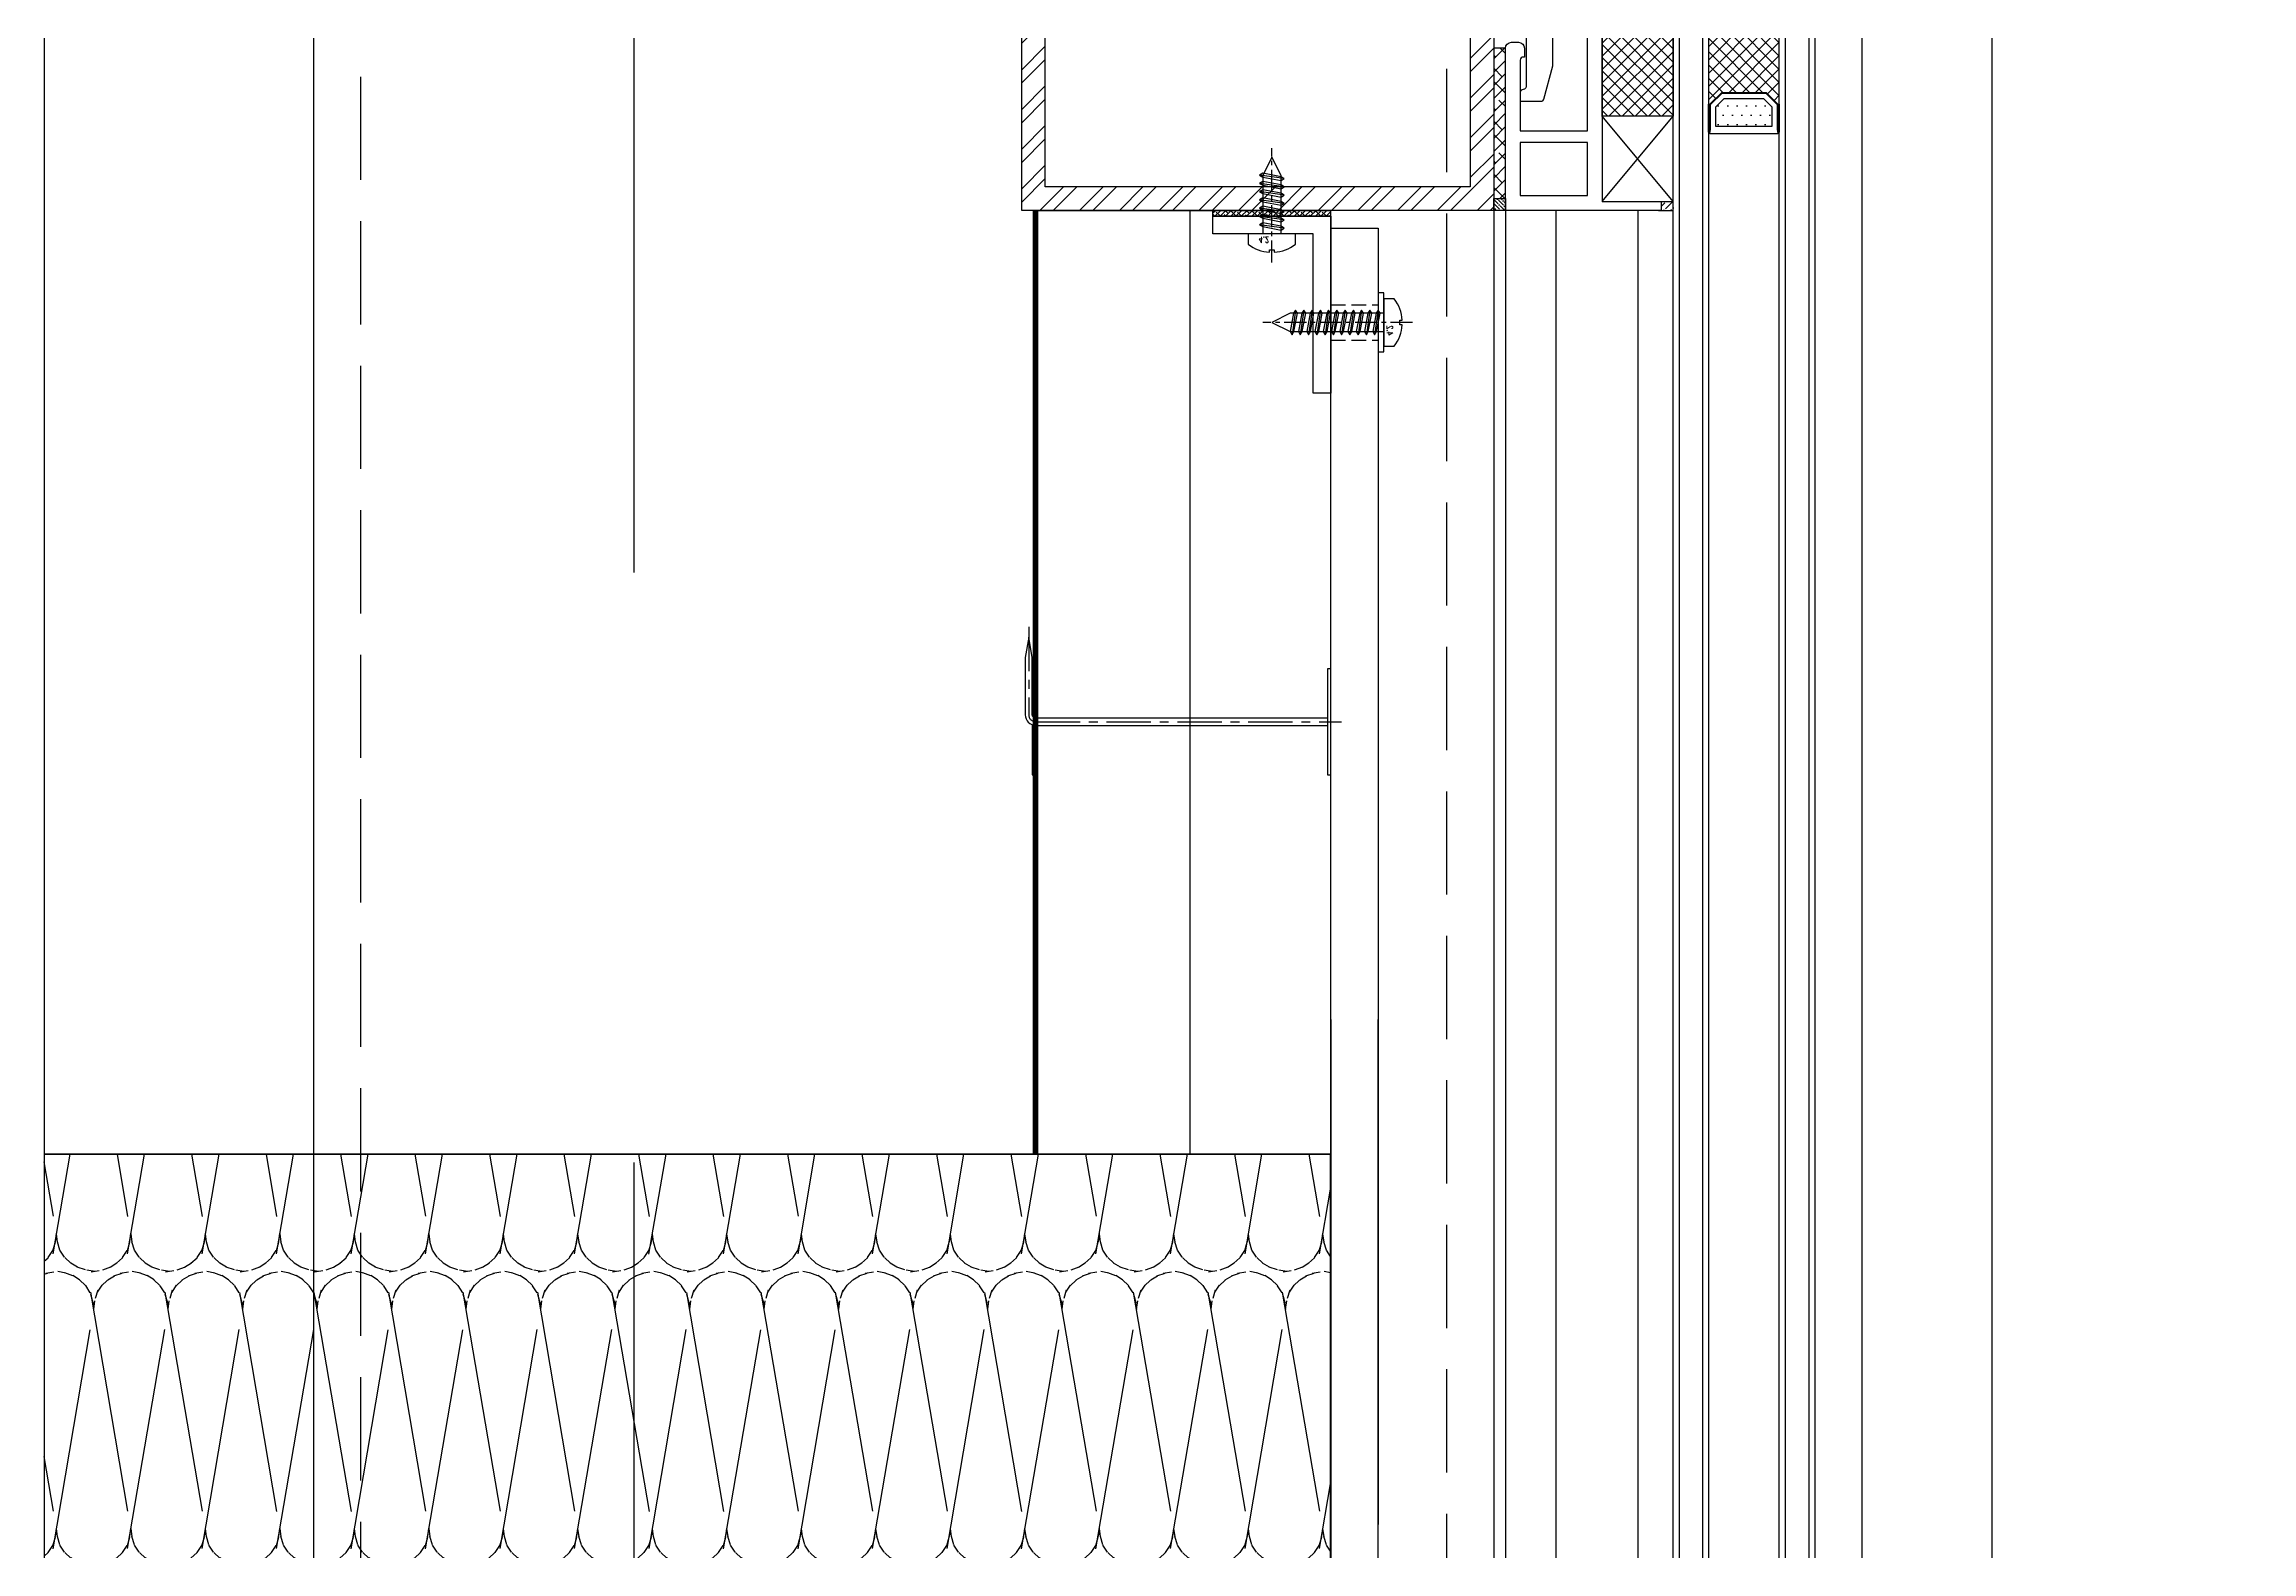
# Model space of a CAD drawing. Extents: x 220580 to 2027826, y -309201 to 71987.
# Drawn here: x 323403.6 to 323777.7, y -162646.8 to -162391.2 of the extents above; entities that cross this region are included whole.
import ezdxf
from ezdxf.enums import TextEntityAlignment as Align

# ---------------------------------------------------------------- set-up
doc = ezdxf.new("R2010")
doc.units = 0
for name, pattern in [('AUSGEZOGEN', [0]), ('CENTER', [2, 1.25, -0.25, 0.25, -0.25]), ('ZN-CENTER', [2, 1.25, -0.25, 0.25, -0.25]), ('ZN-DASH', [0.35, 0.25, -0.1])]:
    doc.linetypes.add(name, pattern=pattern)
for name, color, linetype in [('!ZN1-填充-8', 8, 'Continuous'), ('!ZN3-其它材质幕墙-60', 60, 'Continuous'), ('!ZN3-玻璃幕墙-4', 4, 'Continuous'), ('!ZN4-辅助材料-1', 1, 'Continuous'), ('!ZN4-配件-11', 11, 'Continuous'), ('!ZN5-钢材投影-40', 40, 'Continuous'), ('!ZN5-铝材投影-112', 112, 'Continuous'), ('!ZN5-铝材断面-6', 6, 'Continuous'), ('!ZN6-虚线-8', 8, 'ZN-DASH'), ('1 轴线 辅助线', 1, 'CENTER'), ('11紧固件', 11, 'Continuous'), ('20剖面图$0$A-SFCE', 30, 'Continuous'), ('20剖面图$0$AS-COLN', 6, 'Continuous'), ('2钢材断面', 2, 'Continuous'), ('A_Hatch', 8, 'Continuous'), ('BM', 8, '保温棉'), ('DIM', 173, 'Continuous'), ('Fill', 8, 'Continuous'), ('型材截面颜色', 253, 'Continuous')]:
    doc.layers.add(name, color=color, linetype=linetype)
for name, color, linetype, lineweight in [('0CABR-填充', 8, 'Continuous', 5), ('0CABR-密封材料、垫片', 195, 'Continuous', 9), ('0填充', 8, 'Continuous', 13)]:
    doc.layers.add(name, color=color, linetype=linetype, lineweight=lineweight)
doc.styles.add('DHTEXT-1', font='ROMANS.shx', dxfattribs={"width": 0.7, "bigfont": 'CHINESE.shx'})
doc.linetypes.add('保温棉', pattern='A,0.006248399999999999,-6.2484,[134,ltypeshp.shx,S=6.2484,R=0,X=-6.2484,Y=0],-12.4968,[134,ltypeshp.shx,S=6.2484,R=180,X=6.2484,Y=0],-6.2484', length=24.9998484)
doc.dimstyles.new('ZN200', dxfattribs={"dimscale": 200, "dimtxt": 2.5, "dimasz": 1.5, "dimexe": 1, "dimexo": 2, "dimgap": 0.9, "dimtad": 1, "dimdec": 0, "dimdsep": 46, "dimtxsty": 'DHTEXT-1', "dimblk": 'ARCHTICK', "dimcen": 2.5, "dimclrd": 173, "dimclre": 173, "dimclrt": 7, "dimazin": 2, "dimtfac": 1, "dimtdec": 0, "dimtix": 1, "dimtmove": 2, "dimatfit": 3, "dimfxl": 0, "dimtolj": 1, "dimtzin": 0, "dimarcsym": 0})

# ---------------------------------------------------------------- blocks, each defined once
blk = doc.blocks.new('20250822090122')
at = {"layer": 'A_Hatch'}
h = blk.add_hatch(dxfattribs=at)
h.set_pattern_fill('ANSI32', color=256)
h.set_pattern_definition([(45, (-80, -40), (-3.367596045400933, 3.367596045400933), []), (45, (-77.75493500000448, -40), (-3.367596045400933, 3.367596045400933), [])])
h.paths.add_polyline_path([(0, 40), (-80, 40), (-80, -40), (0, -40)])
h.paths.add_polyline_path([(-4, 36), (-4, -36), (-76, -36), (-76, 36)], flags=16)
at = {"layer": '2钢材断面'}
for points in [[(-80, 40), (0, 40), (0, -40), (-80, -40)], [(-76, 36), (-4, 36), (-4, -36), (-76, -36)]]:
    blk.add_lwpolyline(points, close=True, dxfattribs=at)
blk = doc.blocks.new('20230625105620')
at = {"layer": '0CABR-填充'}
h = blk.add_hatch(dxfattribs=at)
h.set_pattern_fill('ANSI38', color=256, scale=0.3, angle=90.00000000000001)
h.set_pattern_definition([(135, (669.6330778690171, -11486.45394119481), (-0.6735192090801863, -0.6735192090801866), []), (225, (669.6330778690171, -11486.45394119481), (-0.6735192090801858, -2.02055762724056), [2.38125, -1.42875])])
h.paths.add_polyline_path([(-5.199999999720603, 3.69999999992433), (-5.199999999953434, 4.500000000203727), (-8.5, 4.499999999970896), (-8.49999999976717, 7.499999999970896), (-5.199999999953434, 7.499999999970896), (-5.199999999953434, 8.300000000017462), (-9.49999999976717, 8.300000000017462), (-9.5, 3.69999999992433)])
h = blk.add_hatch(dxfattribs=at)
h.set_pattern_fill('ANSI38', color=256, scale=0.3, angle=90)
h.set_pattern_definition([(135, (669.6330778690754, -11486.45394119481), (-0.6735192090801865, -0.6735192090801864), []), (225, (669.6330778690754, -11486.45394119481), (-0.6735192090801867, -2.020557627240559), [2.38125, -1.42875])])
h.paths.add_polyline_path([(-5.199999999662396, 3.69999999992433), (-5.199999999895226, 4.500000000203727), (-8.499999999941792, 4.499999999970896), (-8.499999999708962, 7.499999999970896), (-5.199999999895226, 7.499999999970896), (-5.199999999895226, 8.300000000017462), (-9.499999999708962, 8.300000000017462), (-9.499999999941792, 3.69999999992433)])
h = blk.add_hatch(dxfattribs=at)
h.set_pattern_fill('ANSI38', color=256, scale=0.3, angle=90.00000000000001)
h.set_pattern_definition([(135, (669.6330778687843, -11498.45394119481), (-0.6735192090801863, -0.6735192090801866), []), (225, (669.6330778687843, -11498.45394119481), (-0.6735192090801858, -2.02055762724056), [2.38125, -1.42875])])
h.paths.add_polyline_path([(-5.199999999953434, -8.30000000007567), (-5.200000000186265, -7.499999999796273), (-8.50000000023283, -7.500000000029104), (-8.5, -4.500000000029104), (-5.200000000186265, -4.500000000029104), (-5.200000000186265, -3.699999999982538), (-9.5, -3.699999999982538), (-9.50000000023283, -8.30000000007567)])
h = blk.add_hatch(dxfattribs=at)
h.set_pattern_fill('ANSI38', color=256, scale=0.3, angle=90)
h.set_pattern_definition([(135, (669.6330778688425, -11498.45394119481), (-0.6735192090801865, -0.6735192090801864), []), (225, (669.6330778688425, -11498.45394119481), (-0.6735192090801867, -2.020557627240559), [2.38125, -1.42875])])
h.paths.add_polyline_path([(-5.199999999895226, -8.30000000007567), (-5.200000000128057, -7.499999999796273), (-8.500000000174623, -7.500000000029104), (-8.499999999941792, -4.500000000029104), (-5.200000000128057, -4.500000000029104), (-5.200000000128057, -3.699999999982538), (-9.499999999941792, -3.699999999982538), (-9.500000000174623, -8.30000000007567)])
at = {"layer": '!ZN4-辅助材料-1'}
for points in [[(-5.199999999662396, 3.69999999992433), (-5.199999999895226, 4.500000000203727), (-8.499999999941792, 4.499999999970896), (-8.499999999708962, 7.499999999970896), (-5.199999999895226, 7.499999999970896), (-5.199999999895226, 8.300000000017462), (-9.499999999708962, 8.300000000017462), (-9.499999999941792, 3.69999999992433), (-5.199999999662396, 3.69999999992433)], [(-5.199999999662396, -3.700000000215368), (-5.199999999895226, -4.500000000261934), (-8.499999999941792, -4.500000000261934), (-8.499999999708962, -7.500000000029104), (-5.199999999895226, -7.500000000261934), (-5.199999999895226, -8.30000000007567), (-9.499999999708962, -8.30000000007567), (-9.499999999941792, -3.699999999982538), (-5.199999999662396, -3.700000000215368)]]:
    blk.add_lwpolyline(points, dxfattribs=at)
at = {"layer": '!ZN5-铝材投影-112'}
blk.add_lwpolyline([(-4.499999999767169, 3.999999999970896), (-4.5, -4.000000000029104, -0.4142135623702536), (-4.999999999767169, -4.500000000029104), (-7.999999999767169, -4.500000000029104, 0.414213562373095), (-8.49999999976717, -5.000000000029104), (-8.49999999976717, -7.000000000029104, 0.414213562373095), (-7.999999999767169, -7.500000000029104), (-4.499999999476131, -7.500000000025466, -0.414213562373095), (-3.999999999476131, -8.000000000025466), (-3.999999999476131, -19.00000000002547, -0.414213562373095), (-4.499999999476131, -19.50000000002547, 0.414213562373095), (-4.999999999476131, -20.00000000002547), (-4.999999999476131, -21.50000000002547), (-1.491358648519963, -21.5000000000291, 0.3394542588629411), (-1.008395735407248, -21.12940952254576), (0.5, -15.5000000000291), (0.5, -0.5000000000291038), (0, -2.91038304567337e-11), (0.5, 0.4999999999708962), (0.5000000002328306, 15.4999999999709), (-1.008395735174417, 21.12940952248755, 0.3394542588629411), (-1.491358648519963, 21.4999999999709), (-4.999999999476131, 21.49999999996726), (-4.999999999476131, 19.99999999996726, 0.414213562373095), (-4.499999999476131, 19.49999999996726, -0.414213562373095), (-3.999999999476131, 18.99999999996726), (-3.999999999476131, 7.999999999967258, -0.414213562373095), (-4.499999999476131, 7.499999999967258), (-7.999999999767169, 7.499999999970896, 0.414213562373095), (-8.49999999976717, 6.999999999970896), (-8.49999999976717, 4.999999999970896, 0.414213562373095), (-7.999999999767169, 4.499999999970896), (-4.999999999767169, 4.499999999970896, -0.4142135623688329), (-4.499999999767169, 3.999999999970896)], format="xyb", close=True, dxfattribs=at)
at = {"layer": '0CABR-密封材料、垫片'}
for points in [[(-5.199999999720603, 3.69999999992433), (-5.199999999953434, 4.500000000203727), (-8.5, 4.499999999970896), (-8.49999999976717, 7.499999999970896), (-5.199999999953434, 7.499999999970896), (-5.199999999953434, 8.300000000017462), (-9.49999999976717, 8.300000000017462), (-9.5, 3.69999999992433), (-5.199999999720603, 3.69999999992433)], [(-5.199999999720603, -3.700000000215368), (-5.199999999953434, -4.500000000261934), (-8.5, -4.500000000261934), (-8.49999999976717, -7.500000000029104), (-5.199999999953434, -7.500000000261934), (-5.199999999953434, -8.30000000007567), (-9.49999999976717, -8.30000000007567), (-9.5, -3.699999999982538), (-5.199999999720603, -3.700000000215368)]]:
    blk.add_lwpolyline(points, dxfattribs=at)
blk = doc.blocks.new('20240131155736')
at = {"layer": '!ZN1-填充-8'}
h = blk.add_hatch(dxfattribs=at)
h.set_pattern_fill('ANSI36', color=256, scale=0.5, angle=270, style=0)
h.set_pattern_definition([(315, (4155.516182055328, -11794.82250172619), (1.543481520808761, -0.4209495056751171), [1.984375, -0.396875, 0, -0.396875])])
h.paths.add_polyline_path([(-0.7497986001617392, 0.7500036128367356), (-0.7497986001617392, -0.7500036128367356), (1.250202532093681, -0.7500036128367356), (1.250202532093681, 0.7500036128367356)])
at = {"layer": '!ZN4-辅助材料-1', "linetype": 'AUSGEZOGEN'}
blk.add_line((-1.250202532108233, 0.749996387068677), (1.250202532108233, 0.7500036128367356), dxfattribs=at)
blk = doc.blocks.new('20240131160147')
at = {"layer": '!ZN5-铝材断面-6'}
blk.add_lwpolyline([(-3.359996820086963, 1.24972521692689), (-3.360017300714389, 19.749725232934), (-0.8600173007143894, 19.749725232934), (-0.8599968200869625, -10.750274787526), (9.139988671027822, -10.75027476862306), (9.139988671027822, -12.25027476862306), (-17.2600001134706, -12.25027476875402), (-17.2600001134706, 15.24972523121687, -0.414213562373095), (-16.2600001134706, 16.24972523121687), (-15.06000012539153, 16.24972523121687, -0.414213562373095), (-14.06000012539153, 15.24972523121687), (-14.06000012539153, 13.74972523121687), (-14.2600001134706, 13.74972523121687, 0.414213562373095), (-14.7600001134706, 13.24972523121687), (-14.7600001134706, 1.249725235698861)], format="xyb", close=True, dxfattribs=at)
blk.add_lwpolyline([(-14.7600001134706, -0.7502747643011389), (-14.7600001134706, -9.750274768754025), (-3.359996820086963, -9.750274787525996), (-3.359996820086963, -0.7502747830731096)], close=True, dxfattribs=at)
at = {"layer": '!ZN1-填充-8', "ltscale": 50, "xscale": -1, "rotation": 180}
blk.add_blockref('20240131155736', (9.889797354408074, -11.50027115578996), dxfattribs=at)
blk = doc.blocks.new('20250822102610', base_point=(-89164.55327459493, -87453.63117898782))
at = {"layer": '!ZN1-填充-8'}
h = blk.add_hatch(dxfattribs=at)
h.set_pattern_fill('ANSI37', color=256, angle=-1.272221872585407e-14, style=0)
h.set_pattern_definition([(44.99999999999999, (0, 0), (-1.122532015133644, 1.122532015133644), []), (135, (0, 0), (-1.122532015133644, -1.122532015133644), [])])
edge = h.paths.add_edge_path()
edge.add_line((-89165.05327484866, -87423.13117512563), (-89151.55327484867, -87423.13118085341))
edge.add_line((-89151.55327484867, -87423.13118085341), (-89152.55327484867, -87424.13118000627))
edge.add_line((-89152.55327484867, -87424.13118000627), (-89152.55327484867, -87439.13118438769))
edge.add_line((-89152.55327484867, -87439.13118438769), (-89164.55327484867, -87439.13117682973))
edge.add_line((-89164.55327484867, -87439.13117682973), (-89164.55327484867, -87423.63117784967))
edge.add_arc((-89165.05327484867, -87423.63117512563), 0.5000000000074204, 359.9996878473482, 449.9999999983324)
at = {"layer": '!ZN1-填充-8', "ltscale": 100}
for p, q in [((-89152.5532746931, -87453.63117898782), (-89164.55327484867, -87439.13117682973)), ((-89164.55327459493, -87453.63117898782), (-89152.55327484867, -87439.13118438756))]:
    blk.add_line(p, q, dxfattribs=at)
at = {"layer": '!ZN4-辅助材料-1', "linetype": 'AUSGEZOGEN'}
blk.add_lwpolyline([(-89165.05327484866, -87423.13117512563), (-89151.55327484867, -87423.13118085341), (-89152.55327484867, -87424.13118000627), (-89152.55327484867, -87439.13118438769), (-89164.55327484867, -87439.13117682973), (-89164.55327484867, -87423.63117784967, 0.4142151580810171), (-89165.05327484866, -87423.13117512563), (-89165.05327484866, -87423.13117512563)], format="xyb", dxfattribs=at)
blk.add_lwpolyline([(-89152.55327484867, -87439.13118438768), (-89164.55327467559, -87439.13117716176), (-89164.55327469764, -87442.13117353823)], dxfattribs=at)
blk.add_lwpolyline([(-89164.55327459965, -87439.13117716176), (-89164.55327459493, -87453.63117898782), (-89152.5532746931, -87453.63117898782), (-89152.55327469783, -87439.13117716176)], close=True, dxfattribs=at)
blk = doc.blocks.new('20250822103338', base_point=(-89182.55327602196, -87455.13117897836))
at = {"layer": '0填充'}
h = blk.add_hatch(dxfattribs=at)
h.set_pattern_fill('ANSI38', color=256, angle=360, style=0)
h.set_pattern_definition([(45, (0, 0), (-1.122532015133644, 1.122532015133644), []), (134.9999999999999, (0, 0), (-3.367596045400932, 1.122532015133645), [3.96875, -2.38125])])
h.paths.add_polyline_path([(-89182.553276022, -87453.13117897836), (-89180.55327602198, -87453.13117897836), (-89180.55327602211, -87427.6311789784), (-89182.55327602211, -87427.6311789784)])
at = {"layer": '型材截面颜色', "ltscale": 60}
h = blk.add_hatch(dxfattribs=at)
h.set_pattern_fill('ANSI36', color=256, scale=0.3, angle=90.00000000000001)
h.set_pattern_definition([(135, (0, 0), (-0.9260889124852567, 0.2525697034050699), [1.190625, -0.238125, 0, -0.238125])])
h.paths.add_polyline_path([(-89182.55327602196, -87455.13117898106), (-89182.55327602196, -87453.13104161006), (-89180.55326710995, -87453.1311102956), (-89180.55326710995, -87455.13124766659)])
at = {"layer": '!ZN4-辅助材料-1'}
for points in [[(-89180.55327602195, -87427.6311789784), (-89182.55327602195, -87427.6311789784), (-89182.55327602196, -87453.13117897836), (-89180.55327602196, -87453.13117897836)], [(-89182.55327602196, -87455.13117897836), (-89182.55327602196, -87453.13104160737), (-89180.55326570052, -87453.13103338321), (-89180.55326570052, -87455.1311707542)]]:
    blk.add_lwpolyline(points, close=True, dxfattribs=at)
at = {"layer": '0CABR-密封材料、垫片'}
blk.add_lwpolyline([(-89180.55327602195, -87427.6311789784), (-89182.55327602195, -87427.6311789784), (-89182.55327602196, -87455.13117897836), (-89180.55327602196, -87455.13117897836)], close=True, dxfattribs=at)
blk = doc.blocks.new('20250822103828')
at = {"layer": '!ZN4-辅助材料-1', "ltscale": 100}
for name, p in [('20250822102610', (18.40000010126096, 1.499999990541255)), ('20250822103338', (0, 0))]:
    blk.add_blockref(name, p, dxfattribs=at)
at = {"layer": '!ZN6-虚线-8', "ltscale": 50}
blk.add_blockref('20240131160147', (19.26000011348515, 12.25027476875402), dxfattribs=at)
blk = doc.blocks.new('*U301')
at = {"layer": '!ZN1-填充-8'}
h = blk.add_hatch(dxfattribs=at)
h.set_pattern_fill('ANSI37', color=256, scale=0.5, style=0)
h.set_pattern_definition([(45, (104147.152268232, 29987.51196815458), (-1.122532015133644, 1.122532015133644), []), (135, (104147.152268232, 29987.51196815458), (-1.122532015133644, -1.122532015133644), [])])
h.paths.add_polyline_path([(-5.000001026521204, -7.999999998435669), (-19.0000010265212, -7.999999998435669), (-18.0000010265212, -8.99999999843567), (-18.0000010265212, -21.99999999843567), (-17.7500010265212, -21.99999999843567), (-15.7500010265212, -19.99999999843567), (-8.250001026521204, -19.99999999843567), (-6.250001026521204, -21.99999999843567), (-6.000001026521204, -21.99999999843567), (-6.000001026521204, -8.99999999843567)])
for points in [[(-18, -26.75000102790364), (-18, -22.00000102790364), (-17.75, -22.00000102790364), (-17.75, -26.75000102790364)], [(-6.25, -26.75000102790364), (-6.25, -22.00000102790364), (-6, -22.00000102790364), (-6, -26.75000102790364)]]:
    blk.add_hatch(color=256, dxfattribs=at).paths.add_polyline_path(points)
h = blk.add_hatch(dxfattribs=at)
h.set_pattern_fill('DOTS', color=8, angle=-1.272221872585407e-14, style=0)
h.set_pattern_definition([(0, (104147.152268232, 29987.51196815458), (0.7937500000000003, 1.5875), [0, -1.5875])])
h.paths.add_polyline_path([(-15.33578673216107, -21.00000143289799), (-8.664213388663484, -21.00000143289799), (-7.249997335646185, -22.41421748591165), (-7.249997335646185, -25.80000143289726), (-16.74999733564619, -25.80000143289726), (-16.74999733564619, -22.41421203638674)])
for p, q in [((-23, -8.000001027907274), (-23.00000000001455, -475.8423944231363)), ((-19.00000102947524, -7.999999998435669), (-19.00000102947524, -475.8423933936684)), ((-4.999999091349309, -7.999999998435669), (-4.999999091363861, -475.8423933936684)), ((-1.000000120824552, -8.000001027907274), (-1.000000120839104, -475.8423944231363))]:
    blk.add_line(p, q, dxfattribs=at)
at = {"layer": '!ZN3-玻璃幕墙-4'}
for points in [[(-24.00000000001455, -475.8423944231363), (-24, -9.000001027907274), (-23, -8.000001027907274), (-19, -8.000001027907274), (-18, -9.000001027907274), (-18.00000000001455, -475.8423944231363)], [(-6.000000000014552, -475.8423944231363), (-6, -9.000001027903636), (-5, -8.000001027903636), (-1, -8.000001027903636), (0, -9.000001027903636), (-1.455191522836685e-11, -475.8423944231363)]]:
    blk.add_lwpolyline(points, dxfattribs=at)
at = {"layer": '!ZN4-辅助材料-1'}
for points in [[(-5.000001026521204, -7.999999998435669), (-19.0000010265212, -7.999999998435669), (-18.0000010265212, -8.99999999843567), (-18.0000010265212, -21.99999999843567), (-17.7500010265212, -21.99999999843567), (-15.7500010265212, -19.99999999843567), (-8.250001026521204, -19.99999999843567), (-8.250001026521204, -19.99999999843567), (-6.250001026521204, -21.99999999843567), (-6.000001026521204, -21.99999999843567), (-6.000001026521204, -8.99999999843567), (-5.000001026521204, -7.999999998435669)], [(-18, -26.75000102790364), (-18, -22.00000102790364), (-17.75, -22.00000102790364), (-17.75, -26.75000102790364)], [(-15.74999993958045, -20.00000102790364), (-8.250000060419552, -20.00000102790364), (-6.250000060419552, -22.00000102790364), (-6.250000060419552, -27.00000102790364), (-17.75000006041955, -27.00000102790364), (-17.75000006041955, -22.00000102790364)], [(-15.33578673216107, -21.00000143289799), (-8.664213388663484, -21.00000143289799), (-7.249997335646185, -22.41421748591165), (-7.249997335646185, -25.80000143289726), (-16.74999733564619, -25.80000143289726), (-16.74999733564619, -22.41421203638674)], [(-6.25, -26.75000102790364), (-6.25, -22.00000102790364), (-6, -22.00000102790364), (-6, -26.75000102790364)]]:
    blk.add_lwpolyline(points, close=True, dxfattribs=at)
blk.add_lwpolyline([(-17.74999853286135, -26.40000038206927), (-17.65000006041373, -26.40000038206927), (-17.65000006041373, -22.04142079812664), (-15.70857608562801, -20.09999682333728), (-8.291423709393712, -20.09999682333728), (-6.349998532867176, -22.04142199986745), (-6.349998532867176, -26.40000102790509), (-6.250000060419552, -26.40000102790509), (-6.349998532867176, -26.40000102790509)], dxfattribs=at)
at = {"layer": '!ZN5-钢材投影-40', "ltscale": 0.3}
for p, q in [((-254.4017149738647, 425.0000000494219), (-254.4017149738647, -475.8423944231363)), ((-54.39999999999418, 425.0000000494219), (-54.39999999999418, -475.8423944231363))]:
    blk.add_line(p, q, dxfattribs=at)
at = {"layer": '!ZN5-铝材投影-112'}
for p, q in [((7.999997113627614, 425.0000000494219), (7.999997113627614, -475.8423944231363)), ((30.0000000448199, 425.0000000494219), (30.0000000448199, -475.8423944231363)), ((-52.40170605068852, -39.99999999995634), (-52.40170605068852, -475.8423944231363)), ((-43.9017349172791, -39.99999999995634), (-43.9017349172791, -475.8423944231363)), ((-30.00001585268183, -39.99999999995634), (-30.00001585268183, -475.8423944231363))]:
    blk.add_line(p, q, dxfattribs=at)
at = {"layer": '!ZN6-虚线-8', "color": 8, "linetype": 'ZN-DASH', "ltscale": 70}
for p, q in [((-246.4017149738647, -475.8423944231363), (-246.4017149738647, 425.0000000494219)), ((-62.39999999999418, 425.0000000494219), (-62.39999999999418, -475.8423944231363))]:
    blk.add_line(p, q, dxfattribs=at)
at = {"layer": 'Defpoints', "color": 250}
blk.add_point((-6.000001026521204, -20.00000102790364), dxfattribs=at)
at = {"layer": '!ZN4-辅助材料-1', "ltscale": 100}
blk.add_blockref('20250822103828', (-54.39999999999418, -40), dxfattribs=at)
at = {"layer": '!ZN5-铝材断面-6', "ltscale": 100}
blk.add_blockref('20250822090122', (-54.39999999999418, 0), dxfattribs=at)
at = {"layer": '0CABR-填充', "ltscale": 20}
blk.add_blockref('20230625105620', (-44.9000000001688, 0), dxfattribs=at)
blk = doc.blocks.new('*U1909')
at = {"linetype": 'ByBlock', "ltscale": 15}
for points in [[(-0.4970562745584175, 50.5999999996309), (-8.999999994412065, 50.5999999996309), (-8.999999994412065, 50.00000000000342), (-0.599999999627471, 50.00000000000342)], [(0.599999999627471, 50.00000000000342), (8.999999994412065, 50.00000000000342), (8.999999994412065, 50.5999999996309), (1.199999999254942, 50.5999999996309)]]:
    blk.add_lwpolyline(points, dxfattribs=at)
blk.add_lwpolyline([(0.599999999627471, 0.599999999627471), (0.599999999627471, 50.00000000000342, -0.414213562373095), (1.199999999254942, 50.5999999996309), (10.93635668896604, 50.5999999996309), (14.33912577864248, 51.19999999925837), (10.93635668896604, 51.79999999888584), (1.199999999254942, 51.79999999888584, 0.414213562373095), (-0.599999999627471, 50.00000000000342), (-0.599999999627471, 0.599999999627471)], format="xyb", dxfattribs=at)
at = {"color": 0, "linetype": 'ZN-CENTER', "ltscale": 6}
blk.add_lwpolyline([(16.10812437337995, 51.19999999925837), (1.199999999254942, 51.19999999925837, 0.4142135623730951), (0, 50.00000000000342), (0, -1.813810506033718)], format="xyb", dxfattribs=at)
at = {"linetype": 'ByBlock', "ltscale": 15}
blk.add_lwpolyline([(-8.999999994412065, 0.599999999627471), (-8.999999994412065, 0), (8.999999994412065, 0), (8.999999994412065, 0.599999999627471)], close=True, dxfattribs=at)
blk = doc.blocks.new('*U2091')
at = {"color": 0, "linetype": 'CENTER', "ltscale": 3}
blk.add_line((-4.851510917911964, 2.913225216616411e-13), (14.54315256367451, -8.526512829121202e-15), dxfattribs=at)
at = {"linetype": 'ByBlock', "ltscale": 10}
for p, q in [((0, 1.550000000000024), (9.895000016689004, 1.549999999999739)), ((0.9859588387780631, 2.110000000000021), (1.57904116122194, -2.110000000000007)), ((2.385958838778063, 2.109999999999977), (2.97904116122194, -2.110000000000051)), ((3.785958838778063, 2.109999999999933), (4.37904116122194, -2.110000000000094)), ((5.185958838778062, 2.109999999999889), (5.779041161221939, -2.110000000000138)), ((6.585958838778063, 2.109999999999845), (7.17904116122194, -2.110000000000182)), ((7.985958838778063, 2.109999999999801), (8.57904116122194, -2.110000000000226)), ((9.385958838778063, 2.109999999999757), (9.97904116122194, -2.11000000000027)), ((9.895000016689004, 1.549999999999739), (13, -2.927436071331612e-13)), ((9.895000016689004, -1.550000000000255), (0, -1.549999999999945)), ((13, -2.927436071331612e-13), (9.895000016689004, -1.550000000000255))]:
    blk.add_line(p, q, dxfattribs=at)
blk.add_lwpolyline([(-3.087680633323398, 0.4000000000000909, -0.1514667514007003), (-1.723475382979757, 4), (0, 4), (0, -4), (-1.723475382979757, -4, -0.1514667514007005), (-3.087680633323398, -0.4000000000000892), (-2.699999999999932, -0.3999999999999773), (-2.699999999999932, 0.4000000000000341)], format="xyb", close=True, dxfattribs=at)
for points in [[(1.255725010475717, -1.549999999999976), (0.6626426880318403, 1.550000000000018), (0.9859588387779494, 2.109999999999935), (1.309274989524115, 1.550000000000018), (1.902357311968163, -1.549999999999976), (1.57904116122194, -2.10999999999995)], [(2.655725010475717, -1.55000000000002), (2.06264268803184, 1.549999999999975), (2.385958838777949, 2.109999999999892), (2.709274989524115, 1.549999999999975), (3.302357311968163, -1.55000000000002), (2.97904116122194, -2.109999999999994)], [(4.055725010475717, -1.550000000000064), (3.46264268803184, 1.549999999999931), (3.785958838777949, 2.109999999999848), (4.109274989524115, 1.549999999999931), (4.702357311968163, -1.550000000000064), (4.37904116122194, -2.110000000000038)], [(5.455725010475716, -1.550000000000108), (4.86264268803184, 1.549999999999887), (5.185958838777949, 2.109999999999804), (5.509274989524115, 1.549999999999887), (6.102357311968162, -1.550000000000108), (5.779041161221939, -2.110000000000082)], [(6.855725010475717, -1.550000000000152), (6.26264268803184, 1.549999999999843), (6.585958838777949, 2.10999999999976), (6.909274989524115, 1.549999999999843), (7.502357311968162, -1.550000000000152), (7.17904116122194, -2.110000000000126)], [(8.255725010475718, -1.550000000000196), (7.66264268803184, 1.549999999999799), (7.985958838777949, 2.109999999999716), (8.309274989524116, 1.549999999999799), (8.902357311968164, -1.550000000000196), (8.57904116122194, -2.11000000000017)], [(9.655725010475717, -1.55000000000024), (9.06264268803184, 1.549999999999755), (9.385958838777949, 2.109999999999672), (9.709274989524115, 1.549999999999755), (10.30235731196816, -1.55000000000024), (9.97904116122194, -2.110000000000213)]]:
    blk.add_lwpolyline(points, close=True, dxfattribs=at)
at = {"layer": 'Defpoints', "color": 0, "ltscale": 10, "style": 'DHTEXT-1', "width": 0.7}
blk.add_text('4.2', height=1, rotation=90, dxfattribs=at).set_placement((-0.4943080637851551, -1.360906739295894), align=Align.CENTER)
blk = doc.blocks.new('*U2090')
at = {"color": 0, "linetype": 'CENTER', "ltscale": 3}
blk.add_line((-4.851510917911964, 2.913225216616411e-13), (20.54315256367451, -4.2632564145606e-15), dxfattribs=at)
at = {"linetype": 'ByBlock', "ltscale": 10}
for p, q in [((0, 1.550000000000024), (15.895000016689, 1.549999999999744)), ((0.9859588387780631, 2.110000000000021), (1.57904116122194, -2.110000000000007)), ((2.385958838778063, 2.109999999999994), (2.97904116122194, -2.110000000000034)), ((3.785958838778063, 2.109999999999967), (4.37904116122194, -2.110000000000061)), ((5.185958838778062, 2.10999999999994), (5.779041161221939, -2.110000000000087)), ((6.585958838778063, 2.109999999999913), (7.17904116122194, -2.110000000000114)), ((7.985958838778063, 2.109999999999886), (8.57904116122194, -2.110000000000142)), ((9.385958838778063, 2.109999999999859), (9.97904116122194, -2.110000000000168)), ((10.78595883877806, 2.109999999999832), (11.37904116122194, -2.110000000000196)), ((12.18595883877806, 2.109999999999805), (12.77904116122194, -2.110000000000222)), ((13.58595883877806, 2.109999999999778), (14.17904116122194, -2.110000000000249)), ((14.98595883877806, 2.109999999999751), (15.57904116122194, -2.110000000000277)), ((15.895000016689, 1.549999999999744), (19, -2.884803507186006e-13)), ((15.895000016689, -1.550000000000251), (0, -1.549999999999945)), ((19, -2.884803507186006e-13), (15.895000016689, -1.550000000000251))]:
    blk.add_line(p, q, dxfattribs=at)
blk.add_lwpolyline([(-3.087680633323398, 0.4000000000000909, -0.1514667514007003), (-1.723475382979757, 4), (0, 4), (0, -4), (-1.723475382979757, -4, -0.1514667514007005), (-3.087680633323398, -0.4000000000000892), (-2.699999999999932, -0.3999999999999773), (-2.699999999999932, 0.4000000000000341)], format="xyb", close=True, dxfattribs=at)
for points in [[(1.255725010475717, -1.549999999999976), (0.6626426880318403, 1.550000000000018), (0.9859588387779494, 2.109999999999935), (1.309274989524115, 1.550000000000018), (1.902357311968163, -1.549999999999976), (1.57904116122194, -2.10999999999995)], [(2.655725010475717, -1.550000000000003), (2.06264268803184, 1.549999999999991), (2.385958838777949, 2.109999999999908), (2.709274989524115, 1.549999999999991), (3.302357311968163, -1.550000000000003), (2.97904116122194, -2.109999999999977)], [(4.055725010475717, -1.55000000000003), (3.46264268803184, 1.549999999999965), (3.785958838777949, 2.109999999999881), (4.109274989524115, 1.549999999999965), (4.702357311968163, -1.55000000000003), (4.37904116122194, -2.110000000000004)], [(5.455725010475716, -1.550000000000057), (4.86264268803184, 1.549999999999937), (5.185958838777949, 2.109999999999855), (5.509274989524115, 1.549999999999937), (6.102357311968162, -1.550000000000057), (5.779041161221939, -2.110000000000031)], [(6.855725010475717, -1.550000000000084), (6.26264268803184, 1.549999999999911), (6.585958838777949, 2.109999999999828), (6.909274989524115, 1.549999999999911), (7.502357311968162, -1.550000000000084), (7.17904116122194, -2.110000000000058)], [(8.255725010475718, -1.550000000000111), (7.66264268803184, 1.549999999999883), (7.985958838777949, 2.1099999999998), (8.309274989524116, 1.549999999999883), (8.902357311968164, -1.550000000000111), (8.57904116122194, -2.110000000000085)], [(9.655725010475717, -1.550000000000138), (9.06264268803184, 1.549999999999857), (9.385958838777949, 2.109999999999774), (9.709274989524115, 1.549999999999857), (10.30235731196816, -1.550000000000138), (9.97904116122194, -2.110000000000111)], [(11.05572501047572, -1.550000000000165), (10.46264268803184, 1.54999999999983), (10.78595883877795, 2.109999999999746), (11.10927498952411, 1.54999999999983), (11.70235731196816, -1.550000000000165), (11.37904116122194, -2.110000000000139)], [(12.45572501047572, -1.550000000000192), (11.86264268803184, 1.549999999999803), (12.18595883877795, 2.10999999999972), (12.50927498952412, 1.549999999999803), (13.10235731196816, -1.550000000000192), (12.77904116122194, -2.110000000000166)], [(13.85572501047572, -1.550000000000219), (13.26264268803184, 1.549999999999776), (13.58595883877795, 2.109999999999693), (13.90927498952411, 1.549999999999776), (14.50235731196816, -1.550000000000219), (14.17904116122194, -2.110000000000193)], [(15.25572501047572, -1.550000000000246), (14.66264268803184, 1.549999999999749), (14.98595883877795, 2.109999999999665), (15.30927498952412, 1.549999999999749), (15.90235731196816, -1.550000000000246), (15.57904116122194, -2.11000000000022)]]:
    blk.add_lwpolyline(points, close=True, dxfattribs=at)
at = {"layer": 'Defpoints', "color": 0, "ltscale": 10, "style": 'DHTEXT-1', "width": 0.7}
blk.add_text('4.2', height=1, rotation=90, dxfattribs=at).set_placement((-0.4943080637851551, -1.360906739295894), align=Align.CENTER)
blk = doc.blocks.new('*U2087')
at = {"linetype": 'ByBlock', "ltscale": 10}
blk.add_lwpolyline([(0, -5), (1, -5), (1, 5), (0, 5)], close=True, dxfattribs=at)
blk = doc.blocks.new('20250828170426')
at = {"layer": '!ZN1-填充-8', "ltscale": 20}
h = blk.add_hatch(dxfattribs=at)
h.set_pattern_fill('防火棉', color=256, scale=0.505)
h.set_pattern_definition([(99.64827059999992, (-236.3125139715266, 2556.426600592094), (-25.2499998337009, 149.9540095495376), [37.6642223929998, -2598.831302999987]), (97.19770699999998, (-230.0000144765363, 2593.558069599094), (-12.6249998885987, 49.98466956140777), [1.43947691165, -99.32390499999998]), (106.418857, (-230.1803715905407, 2594.986203034117), (-75.7499963823328, 249.9233503514598), [1.4888471307, -311.16904665]), (123.292959, (-230.6012049070559, 2596.414336469112), (-63.12499811428338, 99.96934030710104), [1.423791177349993, -297.5723559499982]), (137.02891, (-231.3827525525121, 2597.604447648104), (-50.49999978327227, 49.98466982494914), [1.3967841763, -291.92789015]), (147.989097, (-232.404776350013, 2598.556536621618), (-164.1249984290412, 99.9693411803067), [1.3470907623, -281.54196925]), (161.002609, (-233.5470382740605, 2599.27060333913), (-138.8749994184182, 49.98467020773887), [1.4623894737, -305.63939765]), (170.23292, (-234.9297763500363, 2599.74664780061), (-277.7499989489697, 49.98467209331709), [1.403074915849993, -293.2426525999982]), (9.76707954, (-237.69525245158, 2599.74664780061), (277.7499993494156, 49.98466986837402), [1.40307491585, -293.2426526]), (18.9973908, (-239.0779904265655, 2599.27060333913), (138.8749995928976, 49.9846697229737), [1.462389473699993, -305.6393976499982]), (32.01090240000001, (-240.2202524515451, 2598.556536621618), (164.124999467887, 99.96933947444012), [1.3470907623, -281.54196925]), (42.9710899, (-241.2422759965411, 2597.604447648104), (50.49999987051199, 49.98466973680999), [1.3967841763, -291.92789015]), (56.70704010000001, (-242.0238235915313, 2596.414336469112), (63.12499965504991, 99.96933933494022), [1.42379117735, -297.57235595]), (73.5811422, (-242.4446572615416, 2594.986203034117), (75.74999985254482, 249.9233492995), [1.4888471307, -311.16904665]), (82.80229290000001, (-242.6250139715266, 2593.558069599094), (12.62499977543023, 49.98466956468227), [1.43947691165, -99.323905]), (80.35172929999999, (-236.3125139715266, 2556.426600592094), (25.25000007550582, 149.9540095088535), [37.66422239299978, -2598.831302999985]), (9.76707954, (-242.6250139715266, 2550.0000001851), (277.7499993494156, 49.98466986837402), [1.40307491585, -293.2426526]), (18.9973908, (-241.2422759965411, 2550.238022420905), (151.4999995843212, 49.984669720361), [1.462389473699993, -305.6393976499982]), (32.01090240000001, (-239.8595380215556, 2550.714066897577), (75.74999977160518, 49.9846697519425), [1.3470907623, -281.54196925]), (42.9710899, (-238.7172759965761, 2551.428133609996), (50.49999987051199, 49.98466973680999), [1.3967841763, -291.92789015]), (56.70704010000001, (-237.69525245158, 2552.380222558277), (100.9999996005308, 149.9540092590557), [1.42379117735, -297.57235595]), (73.5811422, (-236.9137048565317, 2553.570333747368), (12.62499990810302, 49.98466961827754), [1.4888471307, -311.16904665]), (82.80229290000001, (-236.4928711865796, 2554.998467172263), (12.62499977543023, 49.98466956468227), [1.43947691165, -99.323905]), (97.19770699999998, (-236.1321572615416, 2554.998467172263), (-12.6249998885987, 49.98466956140777), [1.43947691165, -99.32390499999998]), (106.418857, (-235.7113235915313, 2553.570333747368), (-12.62499922956163, 49.98466978884611), [1.4888471307, -311.16904665]), (123.292959, (-234.9297763500363, 2552.380222558277), (-100.9999972746069, 149.9540108261556), [1.423791177349993, -297.5723559499982]), (137.02891, (-233.9077525525354, 2551.428133609996), (-164.1249992562797, 149.954009434235), [1.3967841763, -291.92789015]), (147.989097, (-232.7654906285461, 2550.714066897577), (-75.74999925619764, 49.98467053234825), [1.3470907623, -281.54196925]), (161.002609, (-231.3827525525121, 2550.238022420905), (-151.4999994098418, 49.98467024919572), [1.4623894737, -305.63939765]), (170.23292, (-230.0000144765363, 2550.0000001851), (-277.7499989489697, 49.98467209331709), [1.403074915849993, -293.2426525999982])])
h.paths.add_polyline_path([(-499.9999976770487, 2550.0000001851), (-334.3367708785809, 2550.0000001851), (-282.00178842881, 2550.0000001851), (-282.0000144891092, 2750.000000185129), (-499.9999976770487, 2750.000000185129)])
at = {"layer": 'Fill', "ltscale": 50}
h = blk.add_hatch(dxfattribs=at)
h.set_pattern_fill('ANSI38', color=256, scale=0.4, style=0)
h.set_pattern_definition([(45, (-301.9367708786158, 2605.801228964468), (-0.4490128060534577, 0.4490128060534577), []), (135, (-301.9367708786158, 2605.801228964468), (-1.347038418160373, 0.4490128060534578), [1.5875, -0.9525000000000001])])
h.paths.add_polyline_path([(-301.9367708786158, 2908.999999881722), (-301.9367708786158, 2909.999999881722), (-282.00178842881, 2909.999999881722), (-282.00178842881, 2908.999999881722)])
at = {"layer": '!ZN1-填充-8', "const_width": 1}
blk.add_lwpolyline([(-332.00178842881, 2909.999999881722), (-332.00178842881, 2750.000000185129)], dxfattribs=at)
at = {"layer": '!ZN1-填充-8'}
blk.add_lwpolyline([(-499.9999976770487, 2550.0000001851), (-282.0000144891092, 2550.0000001851), (-282.0000144891092, 2750.000000185129), (-499.9999976770487, 2750.000000185129)], close=True, dxfattribs=at)
at = {"layer": '!ZN3-其它材质幕墙-60', "ltscale": 20}
for points in [[(-281.9367708786158, 2687.189311902534), (-281.9367708786158, 2906.999999881722), (-273.9367708786158, 2906.999999881722), (-273.9367708786158, 2687.189311902534)], [(-281.9367708786158, 2772.810688162426), (-281.9367708786158, 2553.000000183238), (-273.9367708786158, 2553.000000183238), (-273.9367708786158, 2772.810688162426)]]:
    blk.add_lwpolyline(points, dxfattribs=at)
at = {"layer": '!ZN4-辅助材料-1', "ltscale": 4}
blk.add_line((-499.9999976770487, 2750.0000001851), (-282.0000144891092, 2750.000000185129), dxfattribs=at)
at = {"layer": '!ZN5-铝材投影-112'}
blk.add_lwpolyline([(-281.9367708786158, 2908.999999881722), (-281.9367708786158, 2878.999999881722), (-284.9367708786158, 2878.999999881722), (-284.9367708786158, 2905.999999881722), (-301.9367708786158, 2905.999999881722), (-301.9367708786158, 2908.999999881722)], close=True, dxfattribs=at)
at = {"layer": '!ZN6-虚线-8', "color": 8, "linetype": 'ZN-DASH', "ltscale": 10}
for p, q in [((-281.9367708786158, 2893.999999881722), (-273.9367708786158, 2893.999999881722)), ((-281.9367708786158, 2887.999999881722), (-273.9367708786158, 2887.999999881722))]:
    blk.add_line(p, q, dxfattribs=at)
at = {"layer": '11紧固件', "ltscale": 50}
blk.add_lwpolyline([(-301.9367708786158, 2908.999999881722), (-301.9367708786158, 2909.999999881722), (-282.00178842881, 2909.999999881722), (-282.00178842881, 2908.999999881722), (-301.9367708786158, 2908.999999881722)], dxfattribs=at)
at = {"layer": '20剖面图$0$AS-COLN'}
blk.add_lwpolyline([(-649.9999976770487, 2950.000000183238), (-499.9999976770487, 2950.000000183238), (-499.9999976770487, 2550.000000183238), (-649.9999976770487, 2550.000000183238)], close=True, dxfattribs=at)
at = {"layer": 'BM'}
blk.add_line((-305.8456487994408, 2909.999999881722), (-305.8456487994408, 2750.000000185129), dxfattribs=at)
at = {"layer": 'Defpoints', "color": 8}
blk.add_lwpolyline([(-332.00178842881, 2807.157582303975), (-332.00178842881, 2909.999999881722), (-282.00178842881, 2909.999999881722), (-282.00178842881, 2807.157582303975)], dxfattribs=at)
at = {"layer": '!ZN4-配件-11', "color": 1, "xscale": -1, "rotation": 270}
blk.add_blockref('*U2091', (-291.9367708786158, 2905.999999881722), dxfattribs=at)
at = {"layer": '!ZN4-配件-11', "extrusion": (0, 0, -1), "xscale": -1, "zscale": -1}
blk.add_blockref('*U2087', (273.9367708786158, 2890.999999881722), dxfattribs=at)
at = {"layer": '!ZN4-配件-11', "color": 1, "xscale": -1}
blk.add_blockref('*U2090', (-272.9367708786158, 2890.999999881722), dxfattribs=at)
at = {"layer": '!ZN4-配件-11', "color": 1, "rotation": 90}
blk.add_blockref('*U1909', (-281.9367708786158, 2823.282786694355), dxfattribs=at)
at = {"ltscale": 50}
blk.add_blockref('*U301', (-199.9367708786158, 2949.999999881955), dxfattribs=at)
blk = doc.blocks.new('_ArchTick')
at = {"color": 0, "linetype": 'ByBlock', "const_width": 0.4}
blk.add_lwpolyline([(-0.5, -0.5), (0.5, 0.5)], dxfattribs=at)
blk = doc.blocks.new('*D1209')
at = {"layer": 'Defpoints', "color": 0, "ltscale": 2, "transparency": 16777216}
for p in [(323609.16453952, -162379.3509702999), (323792.0995815893, -163229.3509702977), (325165.5943516269, -163229.3509702977)]:
    blk.add_point(p, dxfattribs=at)
at = {"layer": 'DIM', "color": 173, "linetype": 'ByBlock', "lineweight": -2, "ltscale": 2, "transparency": 16777216}
for p, q in [((325165.5943516269, -162379.3509702999), (325165.5943516269, -162079.3509702999)), ((324009.16453952, -162379.3509702999), (325365.5943516269, -162379.3509702999)), ((325165.5943516269, -162379.3509702999), (325165.5943516269, -163229.3509702977)), ((324192.0995815893, -163229.3509702977), (325365.5943516269, -163229.3509702977)), ((325165.5943516269, -163229.3509702977), (325165.5943516269, -163529.3509702977))]:
    blk.add_line(p, q, dxfattribs=at)
at = {"layer": 'DIM', "color": 173, "lineweight": -2, "ltscale": 2, "transparency": 16777216, "xscale": 300, "yscale": 300, "zscale": 300}
for p, rotation in [((325165.5943516269, -162379.3509702999), 270), ((325165.5943516269, -163229.3509702977), 90)]:
    blk.add_blockref('_ArchTick', p, dxfattribs=dict(at, rotation=rotation))
at = {"layer": 'DIM', "color": 7, "ltscale": 2, "transparency": 16777216, "insert": (324735.5943516268, -162804.3509702988), "char_height": 500, "attachment_point": 5, "rotation": 90, "style": 'DHTEXT-1'}
blk.add_mtext('\\A1;850', dxfattribs=at)

msp = doc.modelspace()

# ---------------------------------------------------------------- linework, layer by layer
at = {"layer": '1 轴线 辅助线', "ltscale": 400}
msp.add_line((323503.5645583125, -167880.7632492043), (323503.5645583125, -147041.0230992532), dxfattribs=at)

# ---------------------------------------------------------------- next in the draw order: block references
at = {"layer": '20剖面图$0$A-SFCE', "ltscale": 40}
msp.add_blockref('20250828170426', (323903.5645583125, -165329.3509701817), dxfattribs=at)

# ---------------------------------------------------------------- next in the draw order: dimensions: what is measured, and where the dimension line sits
at = {"layer": 'DIM', "ltscale": 2}
dim = msp.add_linear_dim(base=(325165.5943516269, -163229.3509702977), p1=(323609.1645395199, -162379.3509702998), p2=(323792.0995815892, -163229.3509702976), angle=90, dimstyle='ZN200', dxfattribs=at)
dim.commit()
dim.dimension.update_dxf_attribs({"geometry": '*D1209', "text_midpoint": (324735.5943516268, -162804.3509702988)})

doc.saveas('drawing.dxf')
